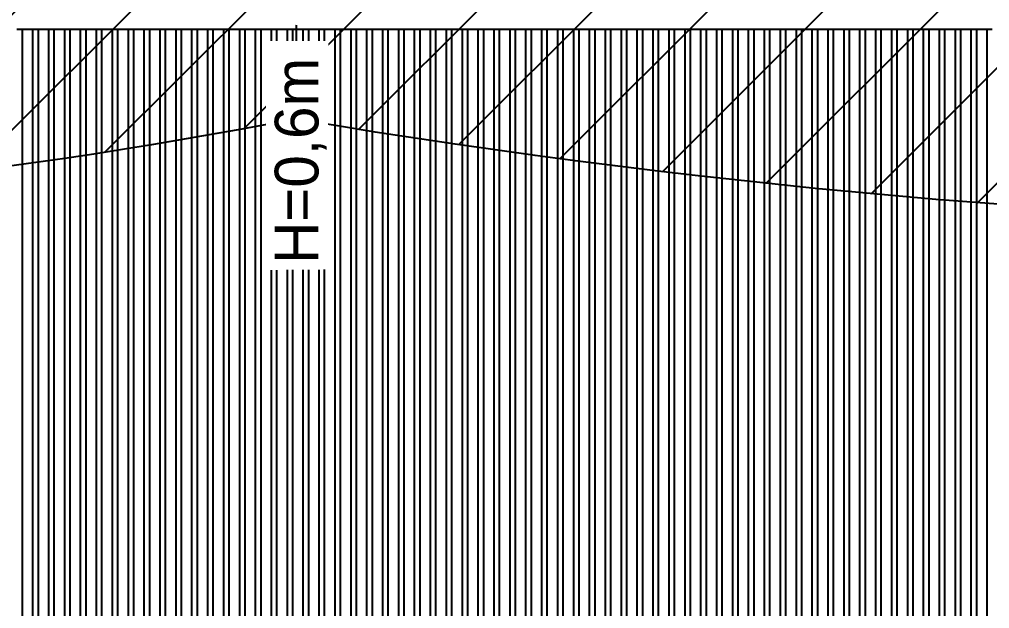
# Model space of a CAD drawing. Header units: millimetres. Extents: x -107267 to 109426, y -98906 to 83910.
# Drawn here: x -14216 to -10440, y -2639 to -344 of the extents above; entities that cross this region are included whole.
import ezdxf
from ezdxf.enums import TextEntityAlignment as Align

# ---------------------------------------------------------------- set-up
doc = ezdxf.new("R2010")
doc.units = ezdxf.units.MM
for name, color, linetype in [('00 - wipout', 1, 'Continuous'), ('00 - ZONA DE PROTEÇÃO', 4, 'Continuous'), ('Top (Plan) View-MISC', 7, 'Continuous')]:
    doc.layers.add(name, color=color, linetype=linetype)
doc.layers.add('00_SPDA_captacao_novo', color=5, linetype='Continuous', lineweight=9)

# ---------------------------------------------------------------- blocks, each defined once
blk = doc.blocks.new('M3G_P_CPTOR AEREO 600')
blk.add_attdef('ALTURA', text='', height=1.7).set_placement((0.739, -2.574), align=Align.TOP_LEFT)
at = {"color": 255, "lineweight": 0}
blk.add_wipeout([(-0.23, 2.19), (-0.68, 2.094), (-1.101, 1.907), (-1.473, 1.636), (-1.781, 1.294), (-2.012, 0.896), (-2.154, 0.458), (-2.202, 0), (-2.154, -0.458), (-2.012, -0.896), (-1.781, -1.294), (-1.473, -1.636), (-1.101, -1.907), (-0.68, -2.094), (-0.23, -2.19), (0.23, -2.19), (0.68, -2.094), (1.101, -1.907), (1.473, -1.636), (1.781, -1.294), (2.012, -0.896), (2.154, -0.458), (2.202, 0), (2.154, 0.458), (2.012, 0.896), (1.781, 1.294), (1.473, 1.636), (1.101, 1.907), (0.68, 2.094), (0.23, 2.19)], dxfattribs=at)
at = {"lineweight": 9}
h = blk.add_hatch(color=256, dxfattribs=at)
h.dxf.hatch_style = 1
h.paths.add_polyline_path([(0.884, 1.532, 0.267949), (-0.884, 1.532), (0, 0)])
h.paths.add_polyline_path([(-1.769, 0, 0.267949), (-0.884, -1.532), (0, 0)])
h.paths.add_polyline_path([(0.884, -1.532, 0.267949), (1.769, 0), (0, 0)])
for p, q in [((0, 0), (-0.884, 1.532)), ((0.884, 1.532), (0, 0)), ((-1.769, 0), (0, 0)), ((0, 0), (-0.884, -1.532)), ((0.884, -1.532), (0, 0)), ((0, 0), (1.769, 0))]:
    blk.add_line(p, q, dxfattribs=at)
blk.add_circle((0, 0), 1.769, dxfattribs=at)
blk = doc.blocks.new('*U481')
at = {"layer": 'Top (Plan) View-MISC', "color": 0, "linetype": 'ByBlock', "lineweight": -2}
for p, q in [((-14205.6, -381.9), (-14164.9, -381.9)), ((-14143.7, -381.9), (-14103, -381.9)), ((-14081.8, -381.9), (-14041.1, -381.9)), ((-14019.9, -381.9), (-13979.2, -381.9)), ((-13958, -381.9), (-13917.3, -381.9)), ((-13896.1, -381.9), (-13855.4, -381.9)), ((-13834.2, -381.9), (-13793.5, -381.9)), ((-13772.3, -381.9), (-13731.6, -381.9)), ((-13710.4, -381.9), (-13669.7, -381.9)), ((-13648.5, -381.9), (-13607.8, -381.9)), ((-13586.6, -381.9), (-13545.9, -381.9)), ((-13524.7, -381.9), (-13484, -381.9)), ((-13462.8, -381.9), (-13422.1, -381.9)), ((-13400.9, -381.9), (-13360.2, -381.9)), ((-13339, -381.9), (-13298.3, -381.9)), ((-13277.1, -381.9), (-13236.4, -381.9)), ((-13215.2, -381.9), (-13174.5, -381.9)), ((-13153.3, -381.9), (-13112.6, -381.9)), ((-13091.4, -381.9), (-13050.7, -381.9)), ((-13029.5, -381.9), (-12988.8, -381.9)), ((-12967.6, -381.9), (-12926.9, -381.9)), ((-12905.7, -381.9), (-12865, -381.9)), ((-12843.8, -381.9), (-12803.1, -381.9)), ((-12781.9, -381.9), (-12741.2, -381.9)), ((-12720, -381.9), (-12679.3, -381.9)), ((-12658.1, -381.9), (-12617.4, -381.9)), ((-12596.2, -381.9), (-12555.5, -381.9)), ((-12534.3, -381.9), (-12493.6, -381.9)), ((-12472.4, -381.9), (-12431.7, -381.9)), ((-12410.5, -381.9), (-12369.8, -381.9)), ((-12348.6, -381.9), (-12307.9, -381.9)), ((-12286.7, -381.9), (-12246, -381.9)), ((-12224.8, -381.9), (-12184.1, -381.9)), ((-12162.9, -381.9), (-12122.2, -381.9)), ((-12101, -381.9), (-12060.3, -381.9)), ((-12039.1, -381.9), (-11998.4, -381.9)), ((-11977.2, -381.9), (-11936.5, -381.9)), ((-11915.3, -381.9), (-11874.6, -381.9)), ((-11853.4, -381.9), (-11812.7, -381.9)), ((-11791.5, -381.9), (-11750.8, -381.9)), ((-11729.6, -381.9), (-11688.9, -381.9)), ((-11667.7, -381.9), (-11627, -381.9)), ((-11605.8, -381.9), (-11565.1, -381.9)), ((-11543.9, -381.9), (-11503.2, -381.9)), ((-11482, -381.9), (-11441.3, -381.9)), ((-11420.1, -381.9), (-11379.4, -381.9)), ((-11358.2, -381.9), (-11317.5, -381.9)), ((-11296.3, -381.9), (-11255.6, -381.9)), ((-11234.4, -381.9), (-11193.8, -381.9)), ((-11172.5, -381.9), (-11131.9, -381.9)), ((-11110.6, -381.9), (-11070, -381.9)), ((-11048.7, -381.9), (-11008.1, -381.9)), ((-10986.8, -381.9), (-10946.2, -381.9)), ((-10924.9, -381.9), (-10884.3, -381.9)), ((-10863, -381.9), (-10822.4, -381.9)), ((-10801.1, -381.9), (-10760.5, -381.9)), ((-10739.3, -381.9), (-10698.6, -381.9)), ((-10677.4, -381.9), (-10636.7, -381.9)), ((-10615.5, -381.9), (-10574.8, -381.9)), ((-10553.6, -381.9), (-10512.9, -381.9)), ((-10491.7, -381.9), (-10451, -381.9))]:
    blk.add_line(p, q, dxfattribs=at)
blk = doc.blocks.new('*U482')
at = {"layer": 'Top (Plan) View-MISC', "color": 0, "linetype": 'ByBlock', "lineweight": -2}
for p, q in [((-14205.6, -381.9), (-14164.9, -381.9)), ((-14143.7, -381.9), (-14103, -381.9)), ((-14081.8, -381.9), (-14041.1, -381.9)), ((-14019.9, -381.9), (-13979.2, -381.9)), ((-13958, -381.9), (-13917.3, -381.9)), ((-13896.1, -381.9), (-13855.4, -381.9)), ((-13834.2, -381.9), (-13793.5, -381.9)), ((-13772.3, -381.9), (-13731.6, -381.9)), ((-13710.4, -381.9), (-13669.7, -381.9)), ((-13648.5, -381.9), (-13607.8, -381.9)), ((-13586.6, -381.9), (-13545.9, -381.9)), ((-13524.7, -381.9), (-13484, -381.9)), ((-13462.8, -381.9), (-13422.1, -381.9)), ((-13400.9, -381.9), (-13360.2, -381.9)), ((-13339, -381.9), (-13298.3, -381.9)), ((-13277.1, -381.9), (-13236.4, -381.9)), ((-13215.2, -381.9), (-13174.5, -381.9)), ((-13153.3, -381.9), (-13112.6, -381.9)), ((-13091.4, -381.9), (-13050.7, -381.9)), ((-13029.5, -381.9), (-12988.8, -381.9)), ((-12967.6, -381.9), (-12926.9, -381.9)), ((-12905.7, -381.9), (-12865, -381.9)), ((-12843.8, -381.9), (-12803.1, -381.9)), ((-12781.9, -381.9), (-12741.2, -381.9)), ((-12720, -381.9), (-12679.3, -381.9)), ((-12658.1, -381.9), (-12617.4, -381.9)), ((-12596.2, -381.9), (-12555.5, -381.9)), ((-12534.3, -381.9), (-12493.6, -381.9)), ((-12472.4, -381.9), (-12431.7, -381.9)), ((-12410.5, -381.9), (-12369.8, -381.9)), ((-12348.6, -381.9), (-12307.9, -381.9)), ((-12286.7, -381.9), (-12246, -381.9)), ((-12224.8, -381.9), (-12184.1, -381.9)), ((-12162.9, -381.9), (-12122.2, -381.9)), ((-12101, -381.9), (-12060.3, -381.9)), ((-12039.1, -381.9), (-11998.4, -381.9)), ((-11977.2, -381.9), (-11936.5, -381.9)), ((-11915.3, -381.9), (-11874.6, -381.9)), ((-11853.4, -381.9), (-11812.7, -381.9)), ((-11791.5, -381.9), (-11750.8, -381.9)), ((-11729.6, -381.9), (-11688.9, -381.9)), ((-11667.7, -381.9), (-11627, -381.9)), ((-11605.8, -381.9), (-11565.1, -381.9)), ((-11543.9, -381.9), (-11503.2, -381.9)), ((-11482, -381.9), (-11441.3, -381.9)), ((-11420.1, -381.9), (-11379.4, -381.9)), ((-11358.2, -381.9), (-11317.5, -381.9)), ((-11296.3, -381.9), (-11255.6, -381.9)), ((-11234.4, -381.9), (-11193.8, -381.9)), ((-11172.5, -381.9), (-11131.9, -381.9)), ((-11110.6, -381.9), (-11070, -381.9)), ((-11048.7, -381.9), (-11008.1, -381.9)), ((-10986.8, -381.9), (-10946.2, -381.9)), ((-10924.9, -381.9), (-10884.3, -381.9)), ((-10863, -381.9), (-10822.4, -381.9)), ((-10801.1, -381.9), (-10760.5, -381.9)), ((-10739.3, -381.9), (-10698.6, -381.9)), ((-10677.4, -381.9), (-10636.7, -381.9)), ((-10615.5, -381.9), (-10574.8, -381.9)), ((-10553.6, -381.9), (-10512.9, -381.9)), ((-10491.7, -381.9), (-10451, -381.9))]:
    blk.add_line(p, q, dxfattribs=at)
blk = doc.blocks.new('*U1031')
at = {"layer": 'Top (Plan) View-MISC', "color": 0, "linetype": 'ByBlock', "lineweight": -2}
for q in [(-10451, -7621.9), (-10429.8, -381.9)]:
    blk.add_line((-10451, -381.9), q, dxfattribs=at)
blk = doc.blocks.new('*U1032')
at = {"layer": 'Top (Plan) View-MISC', "color": 0, "linetype": 'ByBlock', "lineweight": -2}
for p, q in [((-10512.9, -381.9), (-10512.9, -7621.9)), ((-10512.9, -381.9), (-10491.7, -381.9)), ((-10491.7, -381.9), (-10491.7, -7621.9))]:
    blk.add_line(p, q, dxfattribs=at)
blk = doc.blocks.new('*U1033')
at = {"layer": 'Top (Plan) View-MISC', "color": 0, "linetype": 'ByBlock', "lineweight": -2}
for p, q in [((-10574.8, -381.9), (-10574.8, -7621.9)), ((-10574.8, -381.9), (-10553.6, -381.9)), ((-10553.6, -381.9), (-10553.6, -7621.9))]:
    blk.add_line(p, q, dxfattribs=at)
blk = doc.blocks.new('*U1034')
at = {"layer": 'Top (Plan) View-MISC', "color": 0, "linetype": 'ByBlock', "lineweight": -2}
for p, q in [((-10636.7, -381.9), (-10636.7, -7621.9)), ((-10636.7, -381.9), (-10615.5, -381.9)), ((-10615.5, -381.9), (-10615.5, -7621.9))]:
    blk.add_line(p, q, dxfattribs=at)
blk = doc.blocks.new('*U1035')
at = {"layer": 'Top (Plan) View-MISC', "color": 0, "linetype": 'ByBlock', "lineweight": -2}
for p, q in [((-10698.6, -381.9), (-10698.6, -7621.9)), ((-10698.6, -381.9), (-10677.4, -381.9)), ((-10677.4, -381.9), (-10677.4, -7621.9))]:
    blk.add_line(p, q, dxfattribs=at)
blk = doc.blocks.new('*U1036')
at = {"layer": 'Top (Plan) View-MISC', "color": 0, "linetype": 'ByBlock', "lineweight": -2}
for p, q in [((-10760.5, -381.9), (-10760.5, -7621.9)), ((-10760.5, -381.9), (-10739.3, -381.9)), ((-10739.3, -381.9), (-10739.3, -7621.9))]:
    blk.add_line(p, q, dxfattribs=at)
blk = doc.blocks.new('*U1037')
at = {"layer": 'Top (Plan) View-MISC', "color": 0, "linetype": 'ByBlock', "lineweight": -2}
for p, q in [((-10822.4, -381.9), (-10822.4, -7621.9)), ((-10822.4, -381.9), (-10801.1, -381.9)), ((-10801.1, -381.9), (-10801.1, -7621.9))]:
    blk.add_line(p, q, dxfattribs=at)
blk = doc.blocks.new('*U1038')
at = {"layer": 'Top (Plan) View-MISC', "color": 0, "linetype": 'ByBlock', "lineweight": -2}
for p, q in [((-10884.3, -381.9), (-10884.3, -7621.9)), ((-10884.3, -381.9), (-10863, -381.9)), ((-10863, -381.9), (-10863, -7621.9))]:
    blk.add_line(p, q, dxfattribs=at)
blk = doc.blocks.new('*U1039')
at = {"layer": 'Top (Plan) View-MISC', "color": 0, "linetype": 'ByBlock', "lineweight": -2}
for p, q in [((-10946.2, -381.9), (-10946.2, -7621.9)), ((-10946.2, -381.9), (-10924.9, -381.9)), ((-10924.9, -381.9), (-10924.9, -7621.9))]:
    blk.add_line(p, q, dxfattribs=at)
blk = doc.blocks.new('*U1040')
at = {"layer": 'Top (Plan) View-MISC', "color": 0, "linetype": 'ByBlock', "lineweight": -2}
for p, q in [((-11008.1, -381.9), (-11008.1, -7621.9)), ((-11008.1, -381.9), (-10986.8, -381.9)), ((-10986.8, -381.9), (-10986.8, -7621.9))]:
    blk.add_line(p, q, dxfattribs=at)
blk = doc.blocks.new('*U1041')
at = {"layer": 'Top (Plan) View-MISC', "color": 0, "linetype": 'ByBlock', "lineweight": -2}
for p, q in [((-11070, -381.9), (-11070, -7621.9)), ((-11070, -381.9), (-11048.7, -381.9)), ((-11048.7, -381.9), (-11048.7, -7621.9))]:
    blk.add_line(p, q, dxfattribs=at)
blk = doc.blocks.new('*U1042')
at = {"layer": 'Top (Plan) View-MISC', "color": 0, "linetype": 'ByBlock', "lineweight": -2}
for p, q in [((-11131.9, -381.9), (-11131.9, -7621.9)), ((-11131.9, -381.9), (-11110.6, -381.9)), ((-11110.6, -381.9), (-11110.6, -7621.9))]:
    blk.add_line(p, q, dxfattribs=at)
blk = doc.blocks.new('*U1043')
at = {"layer": 'Top (Plan) View-MISC', "color": 0, "linetype": 'ByBlock', "lineweight": -2}
for p, q in [((-11193.8, -381.9), (-11193.8, -7621.9)), ((-11193.8, -381.9), (-11172.5, -381.9)), ((-11172.5, -381.9), (-11172.5, -7621.9))]:
    blk.add_line(p, q, dxfattribs=at)
blk = doc.blocks.new('*U1044')
at = {"layer": 'Top (Plan) View-MISC', "color": 0, "linetype": 'ByBlock', "lineweight": -2}
for p, q in [((-11255.6, -381.9), (-11255.6, -7621.9)), ((-11255.6, -381.9), (-11234.4, -381.9)), ((-11234.4, -381.9), (-11234.4, -7621.9))]:
    blk.add_line(p, q, dxfattribs=at)
blk = doc.blocks.new('*U1045')
at = {"layer": 'Top (Plan) View-MISC', "color": 0, "linetype": 'ByBlock', "lineweight": -2}
for p, q in [((-11317.5, -381.9), (-11317.5, -7621.9)), ((-11317.5, -381.9), (-11296.3, -381.9)), ((-11296.3, -381.9), (-11296.3, -7621.9))]:
    blk.add_line(p, q, dxfattribs=at)
blk = doc.blocks.new('*U1046')
at = {"layer": 'Top (Plan) View-MISC', "color": 0, "linetype": 'ByBlock', "lineweight": -2}
for p, q in [((-11379.4, -381.9), (-11379.4, -7621.9)), ((-11379.4, -381.9), (-11358.2, -381.9)), ((-11358.2, -381.9), (-11358.2, -7621.9))]:
    blk.add_line(p, q, dxfattribs=at)
blk = doc.blocks.new('*U1047')
at = {"layer": 'Top (Plan) View-MISC', "color": 0, "linetype": 'ByBlock', "lineweight": -2}
for p, q in [((-11441.3, -381.9), (-11441.3, -7621.9)), ((-11441.3, -381.9), (-11420.1, -381.9)), ((-11420.1, -381.9), (-11420.1, -7621.9))]:
    blk.add_line(p, q, dxfattribs=at)
blk = doc.blocks.new('*U1048')
at = {"layer": 'Top (Plan) View-MISC', "color": 0, "linetype": 'ByBlock', "lineweight": -2}
for p, q in [((-11503.2, -381.9), (-11503.2, -7621.9)), ((-11503.2, -381.9), (-11482, -381.9)), ((-11482, -381.9), (-11482, -7621.9))]:
    blk.add_line(p, q, dxfattribs=at)
blk = doc.blocks.new('*U1049')
at = {"layer": 'Top (Plan) View-MISC', "color": 0, "linetype": 'ByBlock', "lineweight": -2}
for p, q in [((-11565.1, -381.9), (-11565.1, -7621.9)), ((-11565.1, -381.9), (-11543.9, -381.9)), ((-11543.9, -381.9), (-11543.9, -7621.9))]:
    blk.add_line(p, q, dxfattribs=at)
blk = doc.blocks.new('*U1050')
at = {"layer": 'Top (Plan) View-MISC', "color": 0, "linetype": 'ByBlock', "lineweight": -2}
for p, q in [((-11627, -381.9), (-11627, -7621.9)), ((-11627, -381.9), (-11605.8, -381.9)), ((-11605.8, -381.9), (-11605.8, -7621.9))]:
    blk.add_line(p, q, dxfattribs=at)
blk = doc.blocks.new('*U1051')
at = {"layer": 'Top (Plan) View-MISC', "color": 0, "linetype": 'ByBlock', "lineweight": -2}
for p, q in [((-11688.9, -381.9), (-11688.9, -7621.9)), ((-11688.9, -381.9), (-11667.7, -381.9)), ((-11667.7, -381.9), (-11667.7, -7621.9))]:
    blk.add_line(p, q, dxfattribs=at)
blk = doc.blocks.new('*U1052')
at = {"layer": 'Top (Plan) View-MISC', "color": 0, "linetype": 'ByBlock', "lineweight": -2}
for p, q in [((-11750.8, -381.9), (-11750.8, -7621.9)), ((-11750.8, -381.9), (-11729.6, -381.9)), ((-11729.6, -381.9), (-11729.6, -7621.9))]:
    blk.add_line(p, q, dxfattribs=at)
blk = doc.blocks.new('*U1053')
at = {"layer": 'Top (Plan) View-MISC', "color": 0, "linetype": 'ByBlock', "lineweight": -2}
for p, q in [((-11812.7, -381.9), (-11812.7, -7621.9)), ((-11812.7, -381.9), (-11791.5, -381.9)), ((-11791.5, -381.9), (-11791.5, -7621.9))]:
    blk.add_line(p, q, dxfattribs=at)
blk = doc.blocks.new('*U1054')
at = {"layer": 'Top (Plan) View-MISC', "color": 0, "linetype": 'ByBlock', "lineweight": -2}
for p, q in [((-11874.6, -381.9), (-11874.6, -7621.9)), ((-11874.6, -381.9), (-11853.4, -381.9)), ((-11853.4, -381.9), (-11853.4, -7621.9))]:
    blk.add_line(p, q, dxfattribs=at)
blk = doc.blocks.new('*U1055')
at = {"layer": 'Top (Plan) View-MISC', "color": 0, "linetype": 'ByBlock', "lineweight": -2}
for p, q in [((-11936.5, -381.9), (-11936.5, -7621.9)), ((-11936.5, -381.9), (-11915.3, -381.9)), ((-11915.3, -381.9), (-11915.3, -7621.9))]:
    blk.add_line(p, q, dxfattribs=at)
blk = doc.blocks.new('*U1056')
at = {"layer": 'Top (Plan) View-MISC', "color": 0, "linetype": 'ByBlock', "lineweight": -2}
for p, q in [((-11998.4, -381.9), (-11998.4, -7621.9)), ((-11998.4, -381.9), (-11977.2, -381.9)), ((-11977.2, -381.9), (-11977.2, -7621.9))]:
    blk.add_line(p, q, dxfattribs=at)
blk = doc.blocks.new('*U1057')
at = {"layer": 'Top (Plan) View-MISC', "color": 0, "linetype": 'ByBlock', "lineweight": -2}
for p, q in [((-12060.3, -381.9), (-12060.3, -7621.9)), ((-12060.3, -381.9), (-12039.1, -381.9)), ((-12039.1, -381.9), (-12039.1, -7621.9))]:
    blk.add_line(p, q, dxfattribs=at)
blk = doc.blocks.new('*U1058')
at = {"layer": 'Top (Plan) View-MISC', "color": 0, "linetype": 'ByBlock', "lineweight": -2}
for p, q in [((-12122.2, -381.9), (-12122.2, -7621.9)), ((-12122.2, -381.9), (-12101, -381.9)), ((-12101, -381.9), (-12101, -7621.9))]:
    blk.add_line(p, q, dxfattribs=at)
blk = doc.blocks.new('*U1059')
at = {"layer": 'Top (Plan) View-MISC', "color": 0, "linetype": 'ByBlock', "lineweight": -2}
for p, q in [((-12184.1, -381.9), (-12184.1, -7621.9)), ((-12184.1, -381.9), (-12162.9, -381.9)), ((-12162.9, -381.9), (-12162.9, -7621.9))]:
    blk.add_line(p, q, dxfattribs=at)
blk = doc.blocks.new('*U1060')
at = {"layer": 'Top (Plan) View-MISC', "color": 0, "linetype": 'ByBlock', "lineweight": -2}
for p, q in [((-12246, -381.9), (-12246, -7621.9)), ((-12246, -381.9), (-12224.8, -381.9)), ((-12224.8, -381.9), (-12224.8, -7621.9))]:
    blk.add_line(p, q, dxfattribs=at)
blk = doc.blocks.new('*U1061')
at = {"layer": 'Top (Plan) View-MISC', "color": 0, "linetype": 'ByBlock', "lineweight": -2}
for p, q in [((-12307.9, -381.9), (-12307.9, -7621.9)), ((-12307.9, -381.9), (-12286.7, -381.9)), ((-12286.7, -381.9), (-12286.7, -7621.9))]:
    blk.add_line(p, q, dxfattribs=at)
blk = doc.blocks.new('*U1062')
at = {"layer": 'Top (Plan) View-MISC', "color": 0, "linetype": 'ByBlock', "lineweight": -2}
for p, q in [((-12369.8, -381.9), (-12369.8, -7621.9)), ((-12369.8, -381.9), (-12348.6, -381.9)), ((-12348.6, -381.9), (-12348.6, -7621.9))]:
    blk.add_line(p, q, dxfattribs=at)
blk = doc.blocks.new('*U1063')
at = {"layer": 'Top (Plan) View-MISC', "color": 0, "linetype": 'ByBlock', "lineweight": -2}
for p, q in [((-12431.7, -381.9), (-12431.7, -7621.9)), ((-12431.7, -381.9), (-12410.5, -381.9)), ((-12410.5, -381.9), (-12410.5, -7621.9))]:
    blk.add_line(p, q, dxfattribs=at)
blk = doc.blocks.new('*U1064')
at = {"layer": 'Top (Plan) View-MISC', "color": 0, "linetype": 'ByBlock', "lineweight": -2}
for p, q in [((-12493.6, -381.9), (-12493.6, -7621.9)), ((-12493.6, -381.9), (-12472.4, -381.9)), ((-12472.4, -381.9), (-12472.4, -7621.9))]:
    blk.add_line(p, q, dxfattribs=at)
blk = doc.blocks.new('*U1065')
at = {"layer": 'Top (Plan) View-MISC', "color": 0, "linetype": 'ByBlock', "lineweight": -2}
for p, q in [((-12555.5, -381.9), (-12555.5, -7621.9)), ((-12555.5, -381.9), (-12534.3, -381.9)), ((-12534.3, -381.9), (-12534.3, -7621.9))]:
    blk.add_line(p, q, dxfattribs=at)
blk = doc.blocks.new('*U1066')
at = {"layer": 'Top (Plan) View-MISC', "color": 0, "linetype": 'ByBlock', "lineweight": -2}
for p, q in [((-14226.8, -381.9), (-14205.6, -381.9)), ((-14205.6, -381.9), (-14205.6, -7621.9)), ((-14164.9, -381.9), (-14143.7, -381.9)), ((-14164.9, -381.9), (-14164.9, -6889.8)), ((-14143.7, -381.9), (-14143.7, -6889.8)), ((-14103, -381.9), (-14081.8, -381.9)), ((-14103, -381.9), (-14103, -6889.8)), ((-14081.8, -381.9), (-14081.8, -6889.8)), ((-14041.1, -381.9), (-14019.9, -381.9)), ((-14041.1, -381.9), (-14041.1, -6889.8)), ((-14019.9, -381.9), (-14019.9, -6889.8)), ((-13979.2, -381.9), (-13979.2, -6889.8)), ((-13979.2, -381.9), (-13958, -381.9)), ((-13958, -381.9), (-13958, -6889.8)), ((-13917.3, -381.9), (-13896.1, -381.9)), ((-13917.3, -381.9), (-13917.3, -6889.8)), ((-13896.1, -381.9), (-13896.1, -6889.8)), ((-13855.4, -381.9), (-13834.2, -381.9)), ((-13855.4, -381.9), (-13855.4, -6889.8)), ((-13834.2, -381.9), (-13834.2, -6889.8)), ((-13793.5, -381.9), (-13772.3, -381.9)), ((-13793.5, -381.9), (-13793.5, -6889.8)), ((-13772.3, -381.9), (-13772.3, -6889.8)), ((-13731.6, -381.9), (-13710.4, -381.9)), ((-13731.6, -381.9), (-13731.6, -6889.8)), ((-13710.4, -381.9), (-13710.4, -6889.8)), ((-13669.7, -381.9), (-13669.7, -6889.8)), ((-13669.7, -381.9), (-13648.5, -381.9)), ((-13648.5, -381.9), (-13648.5, -6889.8)), ((-13607.8, -381.9), (-13607.8, -6889.8)), ((-13607.8, -381.9), (-13586.6, -381.9)), ((-13586.6, -381.9), (-13586.6, -6889.8)), ((-13545.9, -381.9), (-13545.9, -6889.8)), ((-13545.9, -381.9), (-13524.7, -381.9)), ((-13524.7, -381.9), (-13524.7, -6889.8)), ((-13484, -381.9), (-13484, -6889.8)), ((-13484, -381.9), (-13462.8, -381.9)), ((-13462.8, -381.9), (-13462.8, -6889.8)), ((-13422.1, -381.9), (-13422.1, -6889.8)), ((-13422.1, -381.9), (-13400.9, -381.9)), ((-13400.9, -381.9), (-13400.9, -6889.8)), ((-13360.2, -381.9), (-13339, -381.9)), ((-13360.2, -381.9), (-13360.2, -6889.8)), ((-13339, -381.9), (-13339, -6889.8)), ((-13298.3, -381.9), (-13277.1, -381.9)), ((-13298.3, -381.9), (-13298.3, -6889.8)), ((-13277.1, -381.9), (-13277.1, -6889.8)), ((-13236.4, -381.9), (-13236.4, -6889.8)), ((-13236.4, -381.9), (-13215.2, -381.9)), ((-13215.2, -381.9), (-13215.2, -6889.8)), ((-13174.5, -381.9), (-13174.5, -6881.3)), ((-13174.5, -381.9), (-13153.3, -381.9)), ((-13153.3, -381.9), (-13153.3, -6881.3)), ((-13112.6, -381.9), (-13112.6, -7621.9)), ((-13112.6, -381.9), (-13091.4, -381.9)), ((-13091.4, -381.9), (-13091.4, -7621.9)), ((-13050.7, -381.9), (-13050.7, -7621.9)), ((-13050.7, -381.9), (-13029.5, -381.9)), ((-13029.5, -381.9), (-13029.5, -7621.9)), ((-12988.8, -381.9), (-12988.8, -7621.9)), ((-12988.8, -381.9), (-12967.6, -381.9)), ((-12967.6, -381.9), (-12967.6, -7621.9)), ((-12926.9, -381.9), (-12926.9, -7621.9)), ((-12926.9, -381.9), (-12905.7, -381.9)), ((-12905.7, -381.9), (-12905.7, -7621.9)), ((-12865, -381.9), (-12865, -7621.9)), ((-12865, -381.9), (-12843.8, -381.9)), ((-12843.8, -381.9), (-12843.8, -7621.9)), ((-12803.1, -381.9), (-12803.1, -7621.9)), ((-12803.1, -381.9), (-12781.9, -381.9)), ((-12781.9, -381.9), (-12781.9, -7621.9)), ((-12741.2, -381.9), (-12741.2, -7621.9)), ((-12741.2, -381.9), (-12720, -381.9)), ((-12720, -381.9), (-12720, -7621.9)), ((-12679.3, -381.9), (-12679.3, -7621.9)), ((-12679.3, -381.9), (-12658.1, -381.9)), ((-12658.1, -381.9), (-12658.1, -7621.9)), ((-12617.4, -381.9), (-12617.4, -7621.9)), ((-12617.4, -381.9), (-12596.2, -381.9)), ((-12596.2, -381.9), (-12596.2, -7621.9))]:
    blk.add_line(p, q, dxfattribs=at)

msp = doc.modelspace()

# ---------------------------------------------------------------- hatches: boundary and pattern name
at = {"layer": '00 - ZONA DE PROTEÇÃO'}
h = msp.add_hatch(dxfattribs=at)
h.set_pattern_fill('ANSI31', color=256, scale=100)
h.paths.add_polyline_path([(-13707.5, -10990.4, -0.186516), (-13820.6, -14966.5, 0.414214), (-13179.3, -15607.9, -0.104933), (-3151, -15607.9, -0.09784), (6816.5, -15607.9, -0.097708), (16816.5, -15607.9, -0.143023), (23528.8, -15599.5, 0.414214), (24170.1, -14958.2, -0.142426), (24170.1, -7613.3, -0.10484), (23957.5, 478.5, 0.414214), (23316.2, 1119.8, -0.093557), (16807.7, 577.3, -0.082777), (6855.7, 562.6, -0.082236), (-3141.3, 575.6, -0.08359), (-13132.3, 575.6, -0.101166), (-21195.5, 556.2, 0.414214), (-21836.8, -85.1, -0.113967), (-21836.8, -7622.3, -0.301912), (-21836.8, -10478, 0.414214), (-21195.5, -11119.4, -0.128973)])
h.paths.add_polyline_path([(-20156.9, -9561, 0.142702), (-20481.7, -7424.5, 0.092198), (-20379.7, -831.6, 0.088905), (-13141.3, -732.3, 0.083475), (-3150.3, -732.3, 0.082902), (6855.6, -738.1, 0.108059), (16863.1, -739.3, 0.098139), (22506.3, -522.8, 0.085608), (22847, -7584.3, 0.113812), (22635.2, -14069.1, 0.112262), (16761.1, -14291.3, 0.092477), (6816.6, -14301.6, 0.093024), (-3142, -14299.9, 0.090083), (-12232.6, -14126.3, 0.160127), (-12766.5, -9913.6, 0.116887)], flags=16)

# ---------------------------------------------------------------- linework, layer by layer
at = {"elevation": 6590}
msp.add_lwpolyline([(-13132.3, 575.6), (-13141.3, -732.3)], dxfattribs=at)
at = {"layer": '00 - ZONA DE PROTEÇÃO', "elevation": 6590}
msp.add_lwpolyline([(-20379.7, -831.6, -0.092198), (-20481.7, -7424.5, -0.142702), (-20156.9, -9561, -0.116887), (-12766.5, -9913.6, -0.160127), (-12232.6, -14126.3, -0.090083), (-3142, -14299.9, -0.093024), (6816.6, -14301.6, -0.092477), (16761.1, -14291.3, -0.112262), (22635.2, -14069.1, -0.113812), (22847, -7584.3, -0.085608), (22506.3, -522.8, -0.098139), (16863.1, -739.3, -0.108059), (6855.6, -738.1, -0.082902), (-3150.3, -732.3, -0.083475), (-13141.3, -732.3, -0.088905)], format="xyb", close=True, dxfattribs=at)

# ---------------------------------------------------------------- block references
at = {"layer": 'Top (Plan) View-MISC'}
for name in ['*U482', '*U481', '*U1066', '*U1065', '*U1064', '*U1063', '*U1062', '*U1061', '*U1060', '*U1059', '*U1058', '*U1057', '*U1056', '*U1055', '*U1054', '*U1053', '*U1052', '*U1051', '*U1050', '*U1049', '*U1048', '*U1047', '*U1046', '*U1045', '*U1044', '*U1043', '*U1042', '*U1041', '*U1040', '*U1039', '*U1038', '*U1037', '*U1036', '*U1035', '*U1034', '*U1033', '*U1032', '*U1031']:
    msp.add_blockref(name, (0, 0), dxfattribs=at)

# ---------------------------------------------------------------- next in the draw order: wipeouts: each hides what was drawn before it
msp.add_wipeout([(-13259.2, -1320.4), (-13255.5, -427.9), (-13013.7, -427.9), (-13016.8, -1318.1)]).translate(0, 0, 13180).dxf.layer = '00 - wipout'

# ---------------------------------------------------------------- next in the draw order: block references
at = {"layer": '00_SPDA_captacao_novo'}
ref = msp.add_blockref('M3G_P_CPTOR AEREO 600', (-13136.9, -90.5, 6590), dxfattribs=dict(at, xscale=125, yscale=125, zscale=125, rotation=269.9999999999999))
ref.add_attrib('ALTURA', 'H=0,6m', dxfattribs={"layer": '0', "height": 170, "rotation": 90}).set_placement((-13222.4, -1296.4, 6590), align=Align.TOP_LEFT)

doc.saveas('drawing.dxf')
